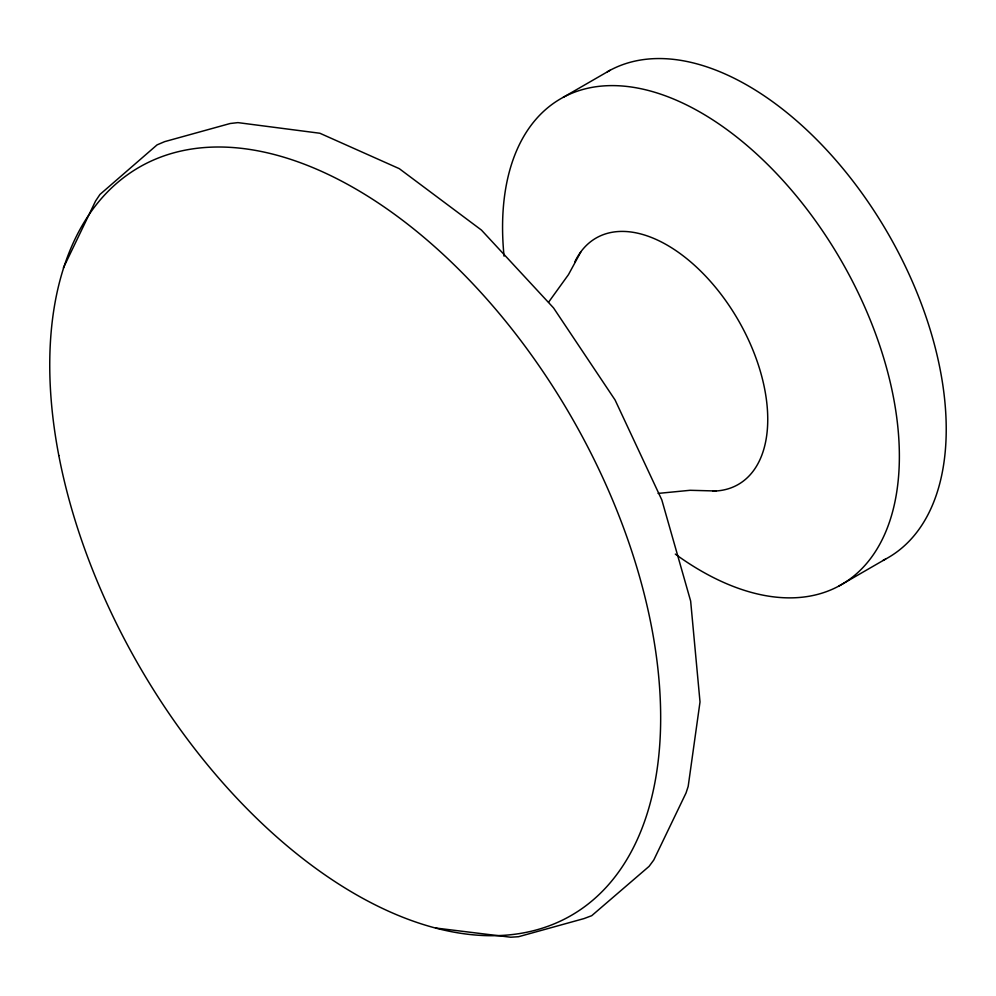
<?xml version="1.0" encoding="UTF-8"?>
<svg xmlns="http://www.w3.org/2000/svg" width="996" height="996" viewBox="0 0 996 996"><rect width="100%" height="100%" fill="white"/><g stroke="black" fill="none" stroke-linecap="round" stroke-linejoin="round"><path stroke-width="1.49" d="M63.383 267.912L95.591 200.993L99.961 194.444L157.069 144.881L164.651 141.644L230.176 123.504L237.944 122.62L319.878 133.252L399.284 168.66L481.429 230.064L553.539 307.913L615.067 399.969L661.83 499.955L690.651 601.074L700.014 701.956L688.186 786.392L686.032 792.99L653.774 860.021L649.081 866.371L591.724 915.685L584.005 918.586L518.53 936.713L510.761 937.224L435.613 928.011M580.954 251.664L568.467 274.635L548.584 302.211M563.151 97.359L610.025 70.305M838.769 586.121L885.631 559.055M658.082 493.418L690.079 490.293L715.912 490.991M574.929 261.687A142.241 82.12 60 0 1 735.994 316.317A142.241 82.12 60 0 1 713.024 491.103M504.063 256.159A280.586 161.999 60 0 1 693.278 108.377A280.586 161.999 60 0 1 899.164 466.576A280.586 161.999 60 0 1 675.313 554.1M607.398 71.774A280.586 161.999 60 0 1 890.561 237.969A280.586 161.999 60 0 1 882.966 560.437M58.814 455.533A431.978 249.398 60 0 0 567.371 917.602A431.978 249.398 60 0 0 439.435 250.955A431.978 249.398 60 0 0 58.814 455.533"/></g></svg>
